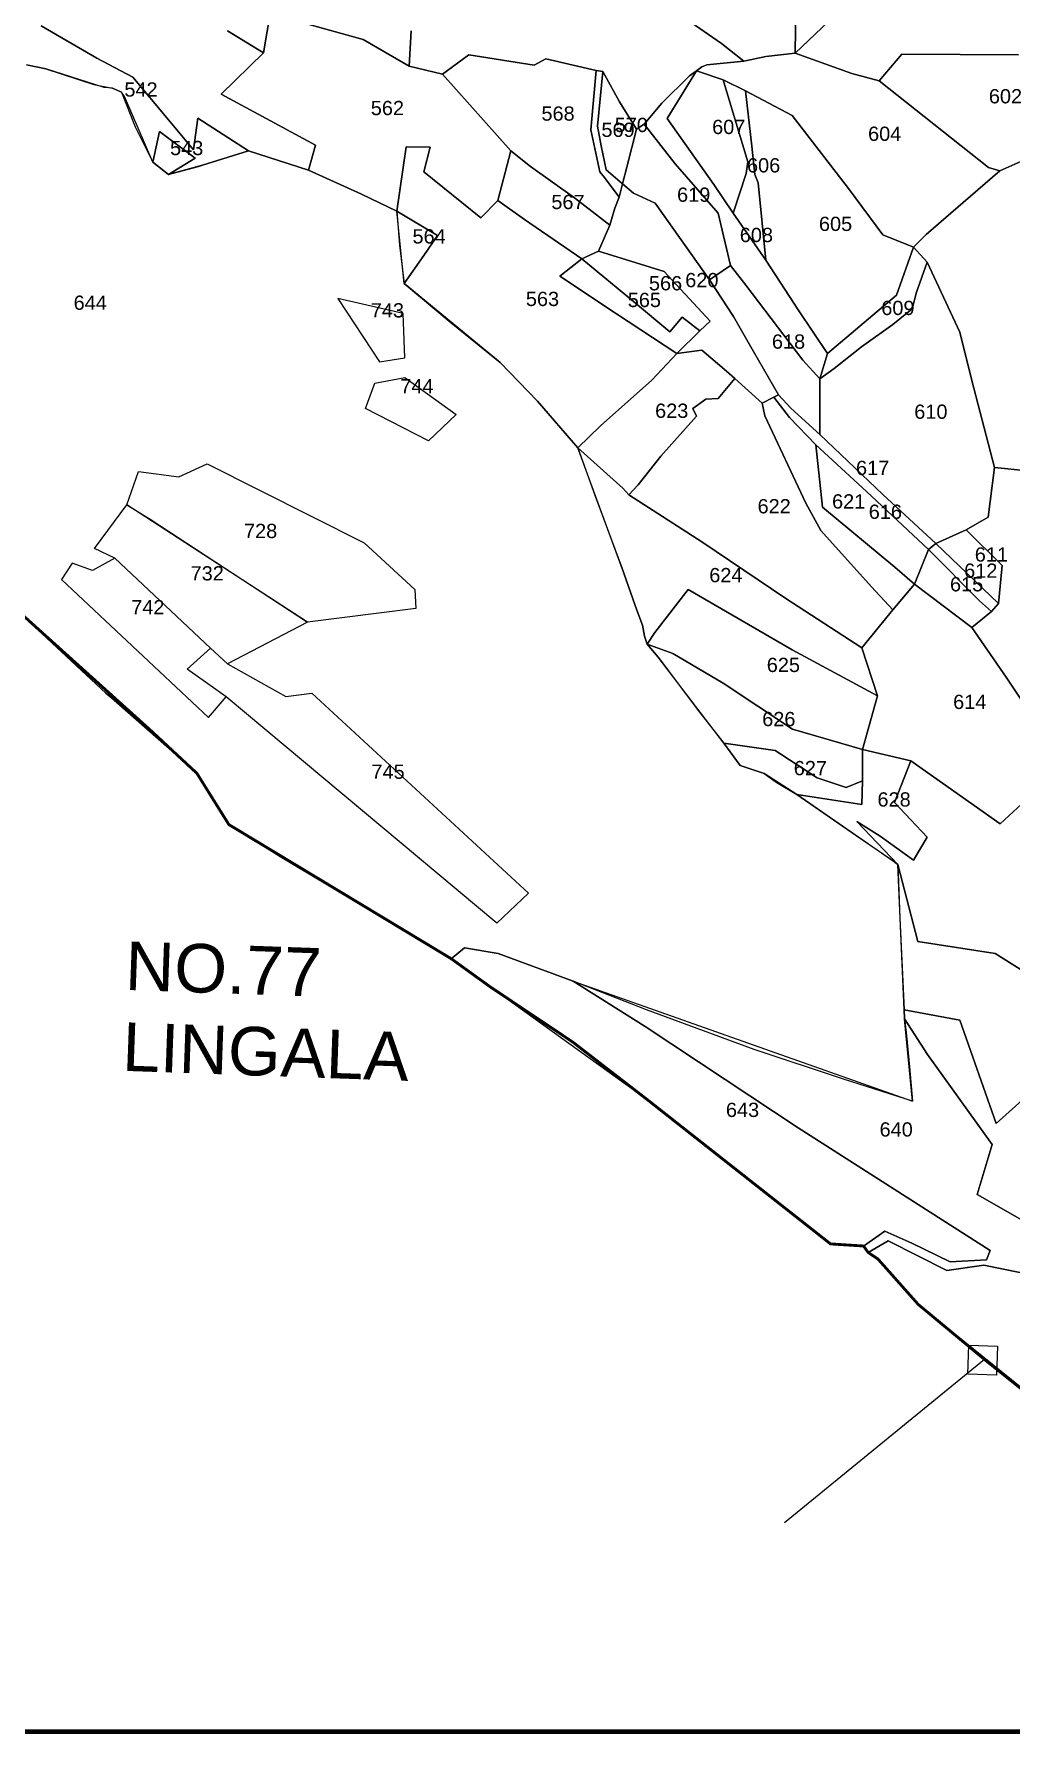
# Model space of a CAD drawing. Header units: inches. Extents: x 186800 to 194298, y 1604602 to 1613194.
# Drawn here: x 190933 to 191961, y 1604603 to 1606393 of the extents above; entities that cross this region are included whole.
import ezdxf

# ---------------------------------------------------------------- set-up
doc = ezdxf.new("R2010")
doc.units = ezdxf.units.IN
doc.header["$LTSCALE"] = 15
doc.header["$MEASUREMENT"] = 0
for name, color, linetype in [('PAPER SIZE', 5, 'Continuous'), ('PLOT', 7, 'Continuous'), ('PLOT NO', 7, 'Continuous'), ('text1', 7, 'Continuous'), ('VILLAGE BOUNDARY', 5, 'Continuous'), ('VILLAGE BOUNDRY STONES', 1, 'Continuous')]:
    doc.layers.add(name, color=color, linetype=linetype)
doc.styles.get("Standard").update_dxf_attribs({"font": 'arial.ttf'})

msp = doc.modelspace()

# ---------------------------------------------------------------- linework, layer by layer
at = {"layer": 'PAPER SIZE', "color": 5, "const_width": 5}
msp.add_lwpolyline([(186802.4, 1612752.1), (194293.5, 1612752.1), (194293.5, 1604605.9), (186802.4, 1604605.9)], close=True, dxfattribs=at)
at = {"layer": 'PLOT'}
for p, q in [((191181.7, 1606414.3), (191174.7, 1606372.9)), ((191174.7, 1606372.9), (191181.7, 1606414.3)), ((191734.2, 1606372.4), (191734.9, 1606421.8)), ((191734.9, 1606421.8), (191734.2, 1606372.4)), ((190999.4, 1606367.1), (190940.7, 1606401.2)), ((190940.7, 1606401.2), (190999.4, 1606367.1)), ((191174.7, 1606372.9), (191136.8, 1606396)), ((191136.8, 1606396), (191174.7, 1606372.9)), ((191279.8, 1606386.7), (191208.8, 1606406.5)), ((191208.8, 1606406.5), (191279.8, 1606386.7)), ((191330.2, 1606395.9), (191328, 1606358.8)), ((191328, 1606358.8), (191330.2, 1606395.9)), ((191656.7, 1606382.5), (191624.9, 1606404.7)), ((191624.9, 1606404.7), (191656.7, 1606382.5)), ((191734.2, 1606372.4), (191769.2, 1606405.7)), ((191769.2, 1606405.7), (191734.2, 1606372.4)), ((191174.7, 1606372.9), (191130.3, 1606329.3)), ((191130.3, 1606329.3), (191174.7, 1606372.9)), ((191328, 1606358.8), (191279.8, 1606386.7)), ((191279.8, 1606386.7), (191328, 1606358.8)), ((191680.1, 1606364), (191656.7, 1606382.5)), ((191656.7, 1606382.5), (191680.1, 1606364)), ((191734.2, 1606372.4), (191703.3, 1606368.8)), ((191703.3, 1606368.8), (191734.2, 1606372.4)), ((191794, 1606351.1), (191734.2, 1606372.4)), ((191734.2, 1606372.4), (191734.2, 1606372.4)), ((191734.2, 1606372.4), (191794, 1606351.1)), ((190945.6, 1606356), (190925.5, 1606360.1)), ((190925.5, 1606360.1), (190945.6, 1606356)), ((191007.3, 1606336.4), (190945.6, 1606356)), ((190945.6, 1606356), (190996.4, 1606339.6)), ((191037.2, 1606347), (190999.4, 1606367.1)), ((190999.4, 1606367.1), (191037.2, 1606347)), ((191363.3, 1606350.3), (191328, 1606358.8)), ((191328, 1606358.8), (191328, 1606358.8)), ((191328, 1606358.8), (191363.3, 1606350.3)), ((191390.9, 1606370.7), (191363.3, 1606350.3)), ((191363.3, 1606350.3), (191390.9, 1606370.7)), ((191459.5, 1606359.8), (191390.9, 1606370.7)), ((191390.9, 1606370.7), (191459.5, 1606359.8)), ((191471.8, 1606366.3), (191459.5, 1606359.8)), ((191459.5, 1606359.8), (191471.8, 1606366.3)), ((191524.9, 1606354.2), (191471.8, 1606366.3)), ((191471.8, 1606366.3), (191524.9, 1606354.2)), ((191524.9, 1606354.2), (191519.4, 1606291.6)), ((191519.4, 1606291.6), (191524.9, 1606354.2)), ((191531.8, 1606353.1), (191524.9, 1606354.2)), ((191524.9, 1606354.2), (191524.9, 1606354.2)), ((191524.9, 1606354.2), (191531.8, 1606353.1)), ((191636, 1606357.9), (191630.6, 1606354)), ((191630.6, 1606354), (191636, 1606357.9)), ((191641.5, 1606360), (191636, 1606357.9)), ((191636, 1606357.9), (191641.5, 1606360)), ((191680.1, 1606364), (191641.5, 1606360)), ((191641.5, 1606360), (191680.1, 1606364)), ((191703.3, 1606368.8), (191680.1, 1606364)), ((191680.1, 1606364), (191703.3, 1606368.8)), ((191846.4, 1606371.3), (191822.6, 1606343.2)), ((191822.6, 1606343.2), (191846.4, 1606371.3)), ((191969.2, 1606370.8), (191846.4, 1606371.3)), ((191846.4, 1606371.3), (191969.2, 1606370.8)), ((190996.4, 1606339.6), (191015.9, 1606335.5)), ((191015.9, 1606335.5), (191007.3, 1606336.4)), ((191074.8, 1606302.1), (191037.2, 1606347)), ((191037.2, 1606347), (191074.8, 1606302.1)), ((191435, 1606269.6), (191363.3, 1606350.3)), ((191363.3, 1606350.3), (191435, 1606269.6)), ((191531.8, 1606353.1), (191526.4, 1606295.7)), ((191526.4, 1606295.7), (191531.8, 1606353.1)), ((191549.6, 1606321.2), (191531.8, 1606353.1)), ((191531.8, 1606353.1), (191531.8, 1606353.1)), ((191531.8, 1606353.1), (191549.6, 1606321.2)), ((191623.2, 1606348.6), (191593.9, 1606319.9)), ((191593.9, 1606319.9), (191623.2, 1606348.6)), ((191599.5, 1606303.7), (191630.6, 1606354)), ((191630.6, 1606354), (191599.5, 1606303.7)), ((191630.6, 1606354), (191623.2, 1606348.6)), ((191623.2, 1606348.6), (191630.6, 1606354)), ((191658.6, 1606344.4), (191630.6, 1606354)), ((191630.6, 1606354), (191658.6, 1606344.4)), ((191682.1, 1606332.8), (191658.6, 1606344.4)), ((191658.6, 1606344.4), (191666.6, 1606317.5)), ((191666.6, 1606317.5), (191658.6, 1606344.4)), ((191658.6, 1606344.4), (191658.6, 1606344.4)), ((191658.6, 1606344.4), (191682.1, 1606332.8)), ((191822.6, 1606343.2), (191794, 1606351.1)), ((191794, 1606351.1), (191822.6, 1606343.2)), ((191937.6, 1606252.2), (191822.6, 1606343.2)), ((191822.6, 1606343.2), (191822.6, 1606343.2)), ((191822.6, 1606343.2), (191937.6, 1606252.2)), ((191025.3, 1606331.4), (191015.9, 1606335.5)), ((191015.9, 1606335.5), (191025.3, 1606331.4)), ((191028.4, 1606326.7), (191025.3, 1606331.4)), ((191025.3, 1606331.4), (191039.9, 1606294.9)), ((191058.3, 1606257.6), (191028.4, 1606326.7)), ((191130.3, 1606329.3), (191229.7, 1606275.6)), ((191229.7, 1606275.6), (191130.3, 1606329.3)), ((191567.3, 1606292.4), (191549.6, 1606321.2)), ((191549.6, 1606321.2), (191567.3, 1606292.4)), ((191593.9, 1606319.9), (191575.5, 1606297.8)), ((191575.5, 1606297.8), (191593.9, 1606319.9)), ((191731.1, 1606306.7), (191682.1, 1606332.8)), ((191682.1, 1606332.8), (191688.7, 1606274.4)), ((191688.7, 1606274.4), (191682.1, 1606332.8)), ((191682.1, 1606332.8), (191682.1, 1606332.8)), ((191682.1, 1606332.8), (191731.1, 1606306.7)), ((191101.3, 1606270.6), (191074.8, 1606302.1)), ((191074.8, 1606302.1), (191101.3, 1606270.6)), ((191105.6, 1606304.1), (191101.3, 1606270.6)), ((191101.3, 1606270.6), (191105.6, 1606304.1)), ((191158.9, 1606269.6), (191105.6, 1606304.1)), ((191105.6, 1606304.1), (191158.9, 1606269.6)), ((191648.8, 1606234.3), (191599.5, 1606303.7)), ((191599.5, 1606303.7), (191648.8, 1606234.3)), ((191666.6, 1606317.5), (191684.5, 1606257.9)), ((191684.5, 1606257.9), (191666.6, 1606317.5)), ((191790.4, 1606230), (191731.1, 1606306.7)), ((191731.1, 1606306.7), (191790.4, 1606230)), ((191039.9, 1606294.9), (191058.3, 1606257.6)), ((191065.4, 1606290.1), (191058.3, 1606257.6)), ((191058.3, 1606257.6), (191065.4, 1606290.1)), ((191102.8, 1606261.9), (191065.4, 1606290.1)), ((191065.4, 1606290.1), (191102.8, 1606261.9)), ((191519.4, 1606291.6), (191528.6, 1606247.4)), ((191528.6, 1606247.4), (191519.4, 1606291.6)), ((191526.4, 1606295.7), (191530.3, 1606275)), ((191530.3, 1606275), (191526.4, 1606295.7)), ((191567.3, 1606292.4), (191557.2, 1606252.5)), ((191557.2, 1606252.5), (191567.3, 1606292.4)), ((191575.5, 1606297.8), (191567.3, 1606292.4)), ((191567.3, 1606292.4), (191575.5, 1606297.8)), ((191567.3, 1606292.4), (191567.3, 1606292.4)), ((191608.1, 1606256), (191575.5, 1606297.8)), ((191575.5, 1606297.8), (191608.1, 1606256)), ((191158.9, 1606269.6), (191110.6, 1606254.4)), ((191110.6, 1606254.4), (191158.9, 1606269.6)), ((191222.3, 1606249.4), (191158.9, 1606269.6)), ((191158.9, 1606269.6), (191222.3, 1606249.4)), ((191229.7, 1606275.6), (191222.3, 1606249.4)), ((191222.3, 1606249.4), (191229.7, 1606275.6)), ((191325, 1606274), (191315, 1606206.2)), ((191315, 1606206.2), (191325, 1606274)), ((191350.3, 1606273.6), (191325, 1606274)), ((191325, 1606274), (191350.3, 1606273.6)), ((191343.5, 1606247.7), (191350.3, 1606273.6)), ((191350.3, 1606273.6), (191343.5, 1606247.7)), ((191435, 1606269.6), (191421.4, 1606217.5)), ((191421.4, 1606217.5), (191435, 1606269.6)), ((191455.7, 1606253.3), (191435, 1606269.6)), ((191435, 1606269.6), (191455.7, 1606253.3)), ((191530.3, 1606275), (191535.3, 1606249.5)), ((191535.3, 1606249.5), (191530.3, 1606275)), ((191688.7, 1606274.4), (191692, 1606244.8)), ((191692, 1606244.8), (191688.7, 1606274.4)), ((191075, 1606244.7), (191058.3, 1606257.6)), ((191058.3, 1606257.6), (191075, 1606244.7)), ((191075, 1606244.7), (191102.8, 1606261.9)), ((191102.8, 1606261.9), (191075, 1606244.7)), ((191110.6, 1606254.4), (191075, 1606244.7)), ((191075, 1606244.7), (191106.5, 1606253.2)), ((191102.8, 1606261.9), (191102.8, 1606261.9)), ((191106.5, 1606253.2), (191110.6, 1606254.4)), ((191278, 1606224.1), (191222.3, 1606249.4)), ((191222.3, 1606249.4), (191278, 1606224.1)), ((191403.6, 1606199.2), (191343.5, 1606247.7)), ((191343.5, 1606247.7), (191403.6, 1606199.2)), ((191502, 1606220.2), (191455.7, 1606253.3)), ((191455.7, 1606253.3), (191502, 1606220.2)), ((191528.6, 1606247.4), (191533.7, 1606241.6)), ((191533.7, 1606241.6), (191528.6, 1606247.4)), ((191535.3, 1606249.5), (191552.7, 1606234.8)), ((191552.7, 1606234.8), (191535.3, 1606249.5)), ((191557.2, 1606252.5), (191552.7, 1606234.8)), ((191552.7, 1606234.8), (191557.2, 1606252.5)), ((191653.1, 1606204.1), (191608.1, 1606256)), ((191608.1, 1606256), (191653.1, 1606204.1)), ((191684.5, 1606257.9), (191682.6, 1606245.7)), ((191682.6, 1606245.7), (191684.5, 1606257.9)), ((191949.7, 1606248.7), (191918.8, 1606221.9)), ((191918.8, 1606221.9), (191949.7, 1606248.7)), ((191949.7, 1606248.7), (191937.6, 1606252.2)), ((191937.6, 1606252.2), (191949.7, 1606248.7)), ((191971.9, 1606258.4), (191949.7, 1606248.7)), ((191949.7, 1606248.7), (191971.9, 1606258.4)), ((191533.7, 1606241.6), (191549.2, 1606220.8)), ((191549.2, 1606220.8), (191533.7, 1606241.6)), ((191552.7, 1606234.8), (191549.2, 1606220.8)), ((191549.2, 1606220.8), (191552.7, 1606234.8)), ((191564.2, 1606225), (191552.7, 1606234.8)), ((191552.7, 1606234.8), (191564.2, 1606225)), ((191669, 1606204.1), (191648.8, 1606234.3)), ((191648.8, 1606234.3), (191669, 1606204.1)), ((191682.6, 1606245.7), (191669, 1606204.1)), ((191669, 1606204.1), (191682.6, 1606245.7)), ((191692, 1606244.8), (191695.3, 1606236)), ((191695.3, 1606236), (191692, 1606244.8)), ((191695.3, 1606236), (191703.4, 1606154.4)), ((191703.4, 1606154.4), (191695.3, 1606236)), ((191826.6, 1606181.1), (191790.4, 1606230)), ((191790.4, 1606230), (191826.6, 1606181.1)), ((191315, 1606206.2), (191278, 1606224.1)), ((191278, 1606224.1), (191315, 1606206.2)), ((191421.4, 1606217.5), (191403.6, 1606199.2)), ((191403.6, 1606199.2), (191421.4, 1606217.5)), ((191421.4, 1606217.5), (191449.4, 1606197.5)), ((191449.4, 1606197.5), (191421.4, 1606217.5)), ((191421.4, 1606217.5), (191421.4, 1606217.5)), ((191539.1, 1606191.4), (191502, 1606220.2)), ((191502, 1606220.2), (191539.1, 1606191.4)), ((191549.2, 1606220.8), (191544.6, 1606209.2)), ((191544.6, 1606209.2), (191549.2, 1606220.8)), ((191586.9, 1606214.4), (191564.2, 1606225)), ((191564.2, 1606225), (191586.9, 1606214.4)), ((191644.2, 1606134), (191586.9, 1606214.4)), ((191586.9, 1606214.4), (191644.2, 1606134)), ((191918.8, 1606221.9), (191872.3, 1606181.5)), ((191872.3, 1606181.5), (191918.8, 1606221.9)), ((191322.8, 1606129.9), (191315, 1606206.2)), ((191315, 1606206.2), (191357.8, 1606180.5)), ((191357.8, 1606180.5), (191315, 1606206.2)), ((191315, 1606206.2), (191317.8, 1606170.3)), ((191449.4, 1606197.5), (191509.9, 1606155.9)), ((191509.9, 1606155.9), (191449.4, 1606197.5)), ((191544.6, 1606209.2), (191539.1, 1606191.4)), ((191539.1, 1606191.4), (191544.6, 1606209.2)), ((191666.3, 1606149.1), (191653.1, 1606204.1)), ((191653.1, 1606204.1), (191666.3, 1606149.1)), ((191669, 1606204.1), (191703.4, 1606154.4)), ((191703.4, 1606154.4), (191669, 1606204.1)), ((191669, 1606204.1), (191669, 1606204.1)), ((191357.8, 1606180.5), (191343.5, 1606159.5)), ((191343.5, 1606159.5), (191357.8, 1606180.5)), ((191527.5, 1606164), (191539.1, 1606191.4)), ((191539.1, 1606191.4), (191527.5, 1606164)), ((191539.1, 1606191.4), (191539.1, 1606191.4)), ((191858.7, 1606168.1), (191826.6, 1606181.1)), ((191826.6, 1606181.1), (191858.7, 1606168.1)), ((191872.3, 1606181.5), (191858.7, 1606168.1)), ((191858.7, 1606168.1), (191872.3, 1606181.5)), ((191317.8, 1606170.3), (191322.8, 1606129.9)), ((191343.5, 1606159.5), (191322.8, 1606129.9)), ((191322.8, 1606129.9), (191343.5, 1606159.5)), ((191527.5, 1606164), (191509.9, 1606155.9)), ((191509.9, 1606155.9), (191527.5, 1606164)), ((191596.6, 1606142.6), (191527.5, 1606164)), ((191527.5, 1606164), (191596.6, 1606142.6)), ((191858.7, 1606168.1), (191841, 1606117.8)), ((191841, 1606117.8), (191858.7, 1606168.1)), ((191873.3, 1606152.5), (191858.7, 1606168.1)), ((191858.7, 1606168.1), (191873.3, 1606152.5)), ((191858.7, 1606168.1), (191858.7, 1606168.1)), ((191486.7, 1606137.8), (191509.9, 1606155.9)), ((191509.9, 1606155.9), (191486.7, 1606137.8)), ((191509.9, 1606155.9), (191564, 1606110.9)), ((191564, 1606110.9), (191509.9, 1606155.9)), ((191645, 1606090.4), (191596.6, 1606142.6)), ((191596.6, 1606142.6), (191645, 1606090.4)), ((191666.3, 1606149.1), (191644.2, 1606134)), ((191644.2, 1606134), (191666.3, 1606149.1)), ((191682.5, 1606128.3), (191666.3, 1606149.1)), ((191666.3, 1606149.1), (191666.3, 1606149.1)), ((191666.3, 1606149.1), (191682.5, 1606128.3)), ((191703.4, 1606154.4), (191738.2, 1606101.4)), ((191738.2, 1606101.4), (191703.4, 1606154.4)), ((191873.3, 1606152.5), (191861.9, 1606120.8)), ((191861.9, 1606120.8), (191873.3, 1606152.5)), ((191907.6, 1606078.7), (191873.3, 1606152.5)), ((191873.3, 1606152.5), (191873.3, 1606152.5)), ((191873.3, 1606152.5), (191907.6, 1606078.7)), ((191423.8, 1606046.7), (191322.8, 1606129.9)), ((191322.8, 1606129.9), (191372.2, 1606088.7)), ((191322.8, 1606129.9), (191322.8, 1606129.9)), ((191546.1, 1606098), (191486.7, 1606137.8)), ((191486.7, 1606137.8), (191546.1, 1606098)), ((191644.2, 1606134), (191669.3, 1606095.2)), ((191669.3, 1606095.2), (191644.2, 1606134)), ((191644.2, 1606134), (191644.2, 1606134)), ((191742.5, 1606049.5), (191682.5, 1606128.3)), ((191682.5, 1606128.3), (191742.5, 1606049.5)), ((191321.8, 1606098.6), (191253.1, 1606114.3)), ((191253.1, 1606114.3), (191296.9, 1606047.7)), ((191564, 1606110.9), (191602.3, 1606079.1)), ((191602.3, 1606079.1), (191564, 1606110.9)), ((191841, 1606117.8), (191768.4, 1606056.5)), ((191768.4, 1606056.5), (191841, 1606117.8)), ((191861.9, 1606120.8), (191857.5, 1606103.4)), ((191857.5, 1606103.4), (191861.9, 1606120.8)), ((191323.6, 1606051.8), (191321.8, 1606098.6)), ((191372.2, 1606088.7), (191423.8, 1606046.7)), ((191609.7, 1606056.3), (191546.1, 1606098)), ((191546.1, 1606098), (191609.7, 1606056.3)), ((191602.3, 1606079.1), (191615.2, 1606094.5)), ((191615.2, 1606094.5), (191602.3, 1606079.1)), ((191615.2, 1606094.5), (191633.9, 1606080.3)), ((191633.9, 1606080.3), (191615.2, 1606094.5)), ((191633.9, 1606080.3), (191645, 1606090.4)), ((191645, 1606090.4), (191633.9, 1606080.3)), ((191669.3, 1606095.2), (191690.3, 1606058.5)), ((191690.3, 1606058.5), (191669.3, 1606095.2)), ((191738.2, 1606101.4), (191768.4, 1606056.5)), ((191768.4, 1606056.5), (191738.2, 1606101.4)), ((191837.2, 1606086.9), (191804.2, 1606063.4)), ((191804.2, 1606063.4), (191837.2, 1606086.9)), ((191857.5, 1606103.4), (191837.2, 1606086.9)), ((191837.2, 1606086.9), (191857.5, 1606103.4)), ((191609.7, 1606056.3), (191633.9, 1606080.3)), ((191633.9, 1606080.3), (191609.7, 1606056.3)), ((191633.9, 1606080.3), (191633.9, 1606080.3)), ((191633.9, 1606080.3), (191633.9, 1606080.3)), ((191920.1, 1606028.1), (191907.6, 1606078.7)), ((191907.6, 1606078.7), (191920.1, 1606028.1)), ((191296.9, 1606047.7), (191323.6, 1606051.8)), ((191609.7, 1606056.3), (191583.3, 1606028.2)), ((191583.3, 1606028.2), (191609.7, 1606056.3)), ((191636, 1606059.9), (191609.7, 1606056.3)), ((191609.7, 1606056.3), (191636, 1606059.9)), ((191662.1, 1606037.7), (191636, 1606059.9)), ((191636, 1606059.9), (191662.1, 1606037.7)), ((191690.3, 1606058.5), (191716.6, 1606012.7)), ((191716.6, 1606012.7), (191690.3, 1606058.5)), ((191768.4, 1606056.5), (191760.2, 1606029.6)), ((191760.2, 1606029.6), (191768.4, 1606056.5)), ((191804.2, 1606063.4), (191775.3, 1606040.7)), ((191775.3, 1606040.7), (191804.2, 1606063.4)), ((191296.9, 1606047.7), (191296.9, 1606047.7)), ((191463.1, 1606006), (191423.8, 1606046.7)), ((191423.8, 1606046.7), (191463.1, 1606006)), ((191670.8, 1606029.9), (191662.1, 1606037.7)), ((191662.1, 1606037.7), (191670.8, 1606029.9)), ((191760.2, 1606029.6), (191742.5, 1606049.5)), ((191742.5, 1606049.5), (191760.2, 1606029.6)), ((191775.3, 1606040.7), (191760.2, 1606029.6)), ((191760.2, 1606029.6), (191775.3, 1606040.7)), ((191282.3, 1605998.6), (191291.8, 1606025.1)), ((191291.8, 1606025.1), (191323.7, 1606031.1)), ((191323.7, 1606031.1), (191377.5, 1605992.3)), ((191583.3, 1606028.2), (191529.6, 1605980.2)), ((191529.6, 1605980.2), (191583.3, 1606028.2)), ((191653.1, 1606009.1), (191670.8, 1606029.9)), ((191670.8, 1606029.9), (191653.1, 1606009.1)), ((191670.8, 1606029.9), (191670.8, 1606029.9)), ((191699.4, 1606004.1), (191670.8, 1606029.9)), ((191670.8, 1606029.9), (191699.4, 1606004.1)), ((191760.2, 1606029.6), (191760.2, 1605971.2)), ((191760.2, 1605971.2), (191760.2, 1606029.6)), ((191760.2, 1606029.6), (191760.2, 1606029.6)), ((191944, 1605936.5), (191920.1, 1606028.1)), ((191920.1, 1606028.1), (191944, 1605936.5)), ((191348.3, 1605964.3), (191282.3, 1605998.6)), ((191282.3, 1605998.6), (191282.3, 1605998.6)), ((191505.7, 1605957.2), (191463.1, 1606006)), ((191463.1, 1606006), (191505.7, 1605957.2)), ((191626.6, 1605998.6), (191640.4, 1606008.3)), ((191640.4, 1606008.3), (191626.6, 1605998.6)), ((191630.4, 1605990.4), (191626.6, 1605998.6)), ((191626.6, 1605998.6), (191630.4, 1605990.4)), ((191640.4, 1606008.3), (191653.1, 1606009.1)), ((191653.1, 1606009.1), (191640.4, 1606008.3)), ((191711.8, 1606010.3), (191699.4, 1606004.1)), ((191699.4, 1606004.1), (191711.8, 1606010.3)), ((191699.4, 1606004.1), (191702.2, 1605990.9)), ((191702.2, 1605990.9), (191699.4, 1606004.1)), ((191699.4, 1606004.1), (191699.4, 1606004.1)), ((191716.6, 1606012.7), (191711.8, 1606010.3)), ((191711.8, 1606010.3), (191716.6, 1606012.7)), ((191728.3, 1605989), (191711.8, 1606010.3)), ((191711.8, 1606010.3), (191728.3, 1605989)), ((191729.7, 1605998.7), (191716.6, 1606012.7)), ((191716.6, 1606012.7), (191729.7, 1605998.7)), ((191760.2, 1605971.2), (191729.7, 1605998.7)), ((191729.7, 1605998.7), (191760.2, 1605971.2)), ((191377.5, 1605992.3), (191348.3, 1605964.3)), ((191529.6, 1605980.2), (191505.7, 1605957.2)), ((191505.7, 1605957.2), (191529.6, 1605980.2)), ((191593, 1605948.2), (191630.4, 1605990.4)), ((191630.4, 1605990.4), (191593, 1605948.2)), ((191702.2, 1605990.9), (191745.6, 1605898.7)), ((191745.6, 1605898.7), (191702.2, 1605990.9)), ((191756.2, 1605960.3), (191728.3, 1605989)), ((191728.3, 1605989), (191756.2, 1605960.3)), ((191760.2, 1605971.2), (191826.4, 1605908.1)), ((191826.4, 1605908.1), (191760.2, 1605971.2)), ((191760.2, 1605971.2), (191760.2, 1605971.2)), ((191552.2, 1605829.9), (191505.7, 1605957.2)), ((191505.7, 1605957.2), (191552.9, 1605914.7)), ((191552.9, 1605914.7), (191505.7, 1605957.2)), ((191505.7, 1605957.2), (191523.4, 1605907.1)), ((191568.9, 1605918), (191593, 1605948.2)), ((191593, 1605948.2), (191568.9, 1605918)), ((191809.5, 1605911), (191756.2, 1605960.3)), ((191756.2, 1605960.3), (191762.9, 1605894.5)), ((191762.9, 1605894.5), (191756.2, 1605960.3)), ((191756.2, 1605960.3), (191756.2, 1605960.3)), ((191756.2, 1605960.3), (191809.5, 1605911)), ((191031.1, 1605897), (191043.1, 1605932.2)), ((191043.1, 1605932.2), (191085.8, 1605926.7)), ((191085.8, 1605926.7), (191115.7, 1605940.3)), ((191115.7, 1605940.3), (191280.8, 1605856.9)), ((191937.3, 1605884.1), (191944, 1605936.5)), ((191944, 1605936.5), (191937.3, 1605884.1)), ((191944, 1605936.5), (191944, 1605936.5)), ((191978.8, 1605932.9), (191944, 1605936.5)), ((191944, 1605936.5), (191978.8, 1605932.9)), ((191523.4, 1605907.1), (191552.2, 1605829.9)), ((191552.9, 1605914.7), (191559.1, 1605907.6)), ((191559.1, 1605907.6), (191552.9, 1605914.7)), ((191559.1, 1605907.6), (191568.9, 1605918)), ((191568.9, 1605918), (191559.1, 1605907.6)), ((191636, 1605858.2), (191559.1, 1605907.6)), ((191559.1, 1605907.6), (191559.1, 1605907.6)), ((191559.1, 1605907.6), (191636, 1605858.2)), ((191874.5, 1605850.2), (191809.5, 1605911)), ((191809.5, 1605911), (191874.5, 1605850.2)), ((191826.4, 1605908.1), (191882.4, 1605856.5)), ((191882.4, 1605856.5), (191826.4, 1605908.1)), ((190996.8, 1605851), (191031.1, 1605897)), ((191031.1, 1605897), (191055.7, 1605882)), ((191221, 1605773.7), (191031.1, 1605897)), ((191031.1, 1605897), (191031.1, 1605897)), ((191745.6, 1605898.7), (191761.2, 1605870.2)), ((191761.2, 1605870.2), (191745.6, 1605898.7)), ((191762.9, 1605894.5), (191839.3, 1605831.5)), ((191839.3, 1605831.5), (191762.9, 1605894.5)), ((191055.7, 1605882), (191221, 1605773.7)), ((191914.3, 1605870.8), (191937.3, 1605884.1)), ((191937.3, 1605884.1), (191914.3, 1605870.8)), ((191280.8, 1605856.9), (191334.1, 1605807.8)), ((191724.3, 1605798.4), (191636, 1605858.2)), ((191636, 1605858.2), (191724.3, 1605798.4)), ((191761.2, 1605870.2), (191814.7, 1605810.6)), ((191814.7, 1605810.6), (191761.2, 1605870.2)), ((191882.4, 1605856.5), (191874.5, 1605850.2)), ((191874.5, 1605850.2), (191882.4, 1605856.5)), ((191882.4, 1605856.5), (191914.3, 1605870.8)), ((191914.3, 1605870.8), (191882.4, 1605856.5)), ((191948.2, 1605793.2), (191882.4, 1605856.5)), ((191882.4, 1605856.5), (191948.2, 1605793.2)), ((191952.1, 1605833.1), (191914.3, 1605870.8)), ((191914.3, 1605870.8), (191952.1, 1605833.1)), ((190973.4, 1605835.7), (190962.4, 1605818.6)), ((190994.9, 1605827.9), (190973.4, 1605835.7)), ((191018.3, 1605840.9), (190994.9, 1605827.9)), ((191018.3, 1605840.9), (190996.8, 1605851)), ((191118.9, 1605746.1), (191018.3, 1605840.9)), ((191018.3, 1605840.9), (191018.3, 1605840.9)), ((191118.9, 1605746.1), (191018.3, 1605840.9)), ((191874.5, 1605850.2), (191860, 1605813.4)), ((191860, 1605813.4), (191874.5, 1605850.2)), ((191928.3, 1605796.2), (191874.5, 1605850.2)), ((191874.5, 1605850.2), (191928.3, 1605796.2)), ((191874.5, 1605850.2), (191874.5, 1605850.2)), ((190962.4, 1605818.6), (191116.8, 1605673.3)), ((191567.8, 1605786.1), (191552.2, 1605829.9)), ((191552.2, 1605829.9), (191567.8, 1605786.1)), ((191839.3, 1605831.5), (191860, 1605813.4)), ((191860, 1605813.4), (191839.3, 1605831.5)), ((191948.2, 1605793.2), (191952.1, 1605833.1)), ((191952.1, 1605833.1), (191948.2, 1605793.2)), ((190893.2, 1605806.4), (191008.9, 1605698.8)), ((191334.1, 1605807.8), (191335, 1605788)), ((191621.6, 1605808), (191586.5, 1605762.8)), ((191586.5, 1605762.8), (191621.6, 1605808)), ((191731.1, 1605744.6), (191621.6, 1605808)), ((191621.6, 1605808), (191731.1, 1605744.6)), ((191814.7, 1605810.6), (191837.2, 1605786.7)), ((191837.2, 1605786.7), (191814.7, 1605810.6)), ((191860, 1605813.4), (191837.2, 1605786.7)), ((191837.2, 1605786.7), (191860, 1605813.4)), ((191920.2, 1605767.9), (191860, 1605813.4)), ((191860, 1605813.4), (191920.2, 1605767.9)), ((191335, 1605788), (191221, 1605773.7)), ((191573.8, 1605770.3), (191567.8, 1605786.1)), ((191567.8, 1605786.1), (191573.8, 1605770.3)), ((191804.5, 1605746.4), (191724.3, 1605798.4)), ((191724.3, 1605798.4), (191804.5, 1605746.4)), ((191837.2, 1605786.7), (191804.5, 1605746.4)), ((191804.5, 1605746.4), (191837.2, 1605786.7)), ((191920.2, 1605767.9), (191941, 1605784.8)), ((191941, 1605784.8), (191920.2, 1605767.9)), ((191941, 1605784.8), (191928.3, 1605796.2)), ((191928.3, 1605796.2), (191941, 1605784.8)), ((191941, 1605784.8), (191948.2, 1605793.2)), ((191948.2, 1605793.2), (191941, 1605784.8)), ((191941, 1605784.8), (191941, 1605784.8)), ((191948.2, 1605793.2), (191948.2, 1605793.2)), ((191948.2, 1605793.2), (191948.2, 1605793.2)), ((191221, 1605773.7), (191136.9, 1605729.8)), ((191575.6, 1605758.7), (191573.8, 1605770.3)), ((191573.8, 1605770.3), (191575.6, 1605758.7)), ((191956.2, 1605715.8), (191920.2, 1605767.9)), ((191920.2, 1605767.9), (191920.2, 1605767.9)), ((191920.2, 1605767.9), (191956.2, 1605715.8)), ((191094.5, 1605724), (191118.9, 1605746.1)), ((191094.5, 1605724), (191118.9, 1605746.1)), ((191136.9, 1605729.8), (191118.9, 1605746.1)), ((191118.9, 1605746.1), (191118.9, 1605746.1)), ((191118.9, 1605746.1), (191136.9, 1605729.8)), ((191578.5, 1605750.6), (191575.6, 1605758.7)), ((191575.6, 1605758.7), (191578.5, 1605750.6)), ((191586.5, 1605762.8), (191578.5, 1605750.6)), ((191578.5, 1605750.6), (191586.5, 1605762.8)), ((191590.2, 1605736.8), (191578.5, 1605750.6)), ((191578.5, 1605750.6), (191605.7, 1605740.6)), ((191605.7, 1605740.6), (191578.5, 1605750.6)), ((191578.5, 1605750.6), (191590.2, 1605736.8)), ((191804.5, 1605746.4), (191820.9, 1605696.1)), ((191820.9, 1605696.1), (191804.5, 1605746.4)), ((191136.9, 1605729.8), (191198.3, 1605695.3)), ((191659.3, 1605646.1), (191590.2, 1605736.8)), ((191590.2, 1605736.8), (191633.5, 1605678.8)), ((191605.7, 1605740.6), (191658.6, 1605709.3)), ((191658.6, 1605709.3), (191605.7, 1605740.6)), ((191820.9, 1605696.1), (191731.1, 1605744.6)), ((191731.1, 1605744.6), (191820.9, 1605696.1)), ((191135.6, 1605695.1), (191094.5, 1605724)), ((191135.6, 1605695.1), (191094.5, 1605724)), ((192017.3, 1605623.5), (191956.2, 1605715.8)), ((191956.2, 1605715.8), (192017.3, 1605623.5)), ((191008.9, 1605698.8), (191063.9, 1605653.2)), ((191116.8, 1605673.3), (191135.6, 1605695.1)), ((191420.3, 1605456.9), (191135.6, 1605695.1)), ((191135.6, 1605695.1), (191135.6, 1605695.1)), ((191198.3, 1605695.3), (191225.5, 1605698.8)), ((191225.5, 1605698.8), (191453.5, 1605488.5)), ((191658.6, 1605709.3), (191731.5, 1605661.1)), ((191731.5, 1605661.1), (191658.6, 1605709.3)), ((191805.1, 1605639.7), (191820.9, 1605696.1)), ((191820.9, 1605696.1), (191805.1, 1605639.7)), ((191820.9, 1605696.1), (191820.9, 1605696.1)), ((191633.5, 1605678.8), (191659.3, 1605646.1)), ((191731.5, 1605661.1), (191805.1, 1605639.7)), ((191805.1, 1605639.7), (191731.5, 1605661.1)), ((191063.9, 1605653.2), (191104.7, 1605614.5)), ((191676.3, 1605622.8), (191659.3, 1605646.1)), ((191713.3, 1605638.4), (191659.3, 1605646.1)), ((191659.3, 1605646.1), (191676.3, 1605622.8)), ((191659.3, 1605646.1), (191713.3, 1605638.4)), ((191805.1, 1605639.7), (191855.9, 1605627.7)), ((191855.9, 1605627.7), (191805.1, 1605639.7)), ((191805.1, 1605639.7), (191805.2, 1605606.7)), ((191805.2, 1605606.7), (191805.1, 1605639.7)), ((191805.1, 1605639.7), (191805.1, 1605639.7)), ((191701.5, 1605614.3), (191676.3, 1605622.8)), ((191676.3, 1605622.8), (191701.5, 1605614.3)), ((191757.4, 1605609.6), (191713.3, 1605638.4)), ((191713.3, 1605638.4), (191757.4, 1605609.6)), ((191855.9, 1605627.7), (191838.7, 1605583.9)), ((191838.7, 1605583.9), (191855.9, 1605627.7)), ((191855.9, 1605627.7), (191949.9, 1605561.5)), ((191949.9, 1605561.5), (191855.9, 1605627.7)), ((191855.9, 1605627.7), (191855.9, 1605627.7)), ((191949.9, 1605561.5), (192017.3, 1605623.5)), ((192017.3, 1605623.5), (191949.9, 1605561.5)), ((191104.7, 1605614.5), (191138.4, 1605560.5)), ((191736.2, 1605592.1), (191701.5, 1605614.3)), ((191701.5, 1605614.3), (191714.4, 1605605.1)), ((191714.4, 1605605.1), (191736.2, 1605592.1)), ((191787.8, 1605599.6), (191757.4, 1605609.6)), ((191757.4, 1605609.6), (191787.8, 1605599.6)), ((191805.2, 1605606.7), (191787.8, 1605599.6)), ((191787.8, 1605599.6), (191805.2, 1605606.7)), ((191805.2, 1605606.7), (191804.6, 1605581.6)), ((191804.6, 1605581.6), (191805.2, 1605606.7)), ((191805.2, 1605606.7), (191805.2, 1605606.7)), ((191842.2, 1605518.6), (191736.2, 1605592.1)), ((191804.6, 1605581.6), (191736.2, 1605592.1)), ((191736.2, 1605592.1), (191798.3, 1605549.2)), ((191736.2, 1605592.1), (191804.6, 1605581.6)), ((191838.7, 1605583.9), (191873.1, 1605547.3)), ((191873.1, 1605547.3), (191838.7, 1605583.9)), ((191138.4, 1605560.5), (191192.4, 1605527)), ((191798.3, 1605549.2), (191834.8, 1605524)), ((191823.6, 1605548.3), (191799.3, 1605563.8)), ((191799.3, 1605563.8), (191842.2, 1605518.6)), ((191842.2, 1605518.6), (191799.3, 1605563.8)), ((191799.3, 1605563.8), (191823.6, 1605548.3)), ((191858.9, 1605523), (191823.6, 1605548.3)), ((191823.6, 1605548.3), (191858.9, 1605523)), ((191873.1, 1605547.3), (191858.9, 1605523)), ((191858.9, 1605523), (191873.1, 1605547.3)), ((191192.4, 1605527), (191372.3, 1605419.4)), ((191834.8, 1605524), (191842.2, 1605518.6)), ((191848.9, 1605365.4), (191842.2, 1605518.6)), ((191863.5, 1605437.5), (191842.2, 1605518.6)), ((191842.2, 1605518.6), (191844.5, 1605462.2)), ((191842.2, 1605518.6), (191863.5, 1605437.5)), ((191453.5, 1605488.5), (191420.3, 1605456.9)), ((191844.5, 1605462.2), (191848.9, 1605365.4)), ((191372.3, 1605419.4), (191386.3, 1605430.7)), ((191386.3, 1605430.7), (191372.3, 1605419.4)), ((191386.3, 1605430.7), (191421.7, 1605424.8)), ((191421.7, 1605424.8), (191386.3, 1605430.7)), ((191421.7, 1605424.8), (191500.6, 1605395.9)), ((191500.6, 1605395.9), (191421.7, 1605424.8)), ((191944.6, 1605424.8), (191863.5, 1605437.5)), ((191863.5, 1605437.5), (191944.6, 1605424.8)), ((192068.5, 1605347.4), (191944.6, 1605424.8)), ((191944.6, 1605424.8), (192068.5, 1605347.4)), ((191372.3, 1605419.4), (191410.8, 1605391.4)), ((191410.8, 1605391.4), (191431.1, 1605378.6)), ((191500.6, 1605395.9), (191857.8, 1605269.4)), ((191578, 1605365.7), (191500.6, 1605395.9)), ((191500.6, 1605395.9), (191576.6, 1605348.2)), ((191576.6, 1605348.2), (191500.6, 1605395.9)), ((191500.6, 1605395.9), (191500.6, 1605395.9)), ((191431.1, 1605378.6), (191509.9, 1605325.1)), ((191691.1, 1605323.8), (191578, 1605365.7)), ((191849.2, 1605356), (191848.9, 1605365.4)), ((191907.7, 1605354.6), (191848.9, 1605365.4)), ((191848.9, 1605365.4), (191849.2, 1605356)), ((191848.9, 1605365.4), (191907.7, 1605354.6)), ((191857.8, 1605269.4), (191849.2, 1605356)), ((191849.2, 1605356), (191873.4, 1605318.7)), ((191873.4, 1605318.7), (191849.2, 1605356)), ((191849.2, 1605356), (191851.3, 1605338.6)), ((191945.9, 1605246.1), (191907.7, 1605354.6)), ((191907.7, 1605354.6), (191945.9, 1605246.1)), ((191576.6, 1605348.2), (191660.5, 1605292.4)), ((191660.5, 1605292.4), (191576.6, 1605348.2)), ((191851.3, 1605338.6), (191854.7, 1605305.6)), ((191509.9, 1605325.1), (191584.7, 1605266.3)), ((191785.3, 1605292.7), (191691.1, 1605323.8)), ((191873.4, 1605318.7), (191941.5, 1605223.7)), ((191941.5, 1605223.7), (191873.4, 1605318.7)), ((191854.7, 1605305.6), (191857.8, 1605269.4)), ((192016.3, 1605309.3), (191945.9, 1605246.1)), ((191945.9, 1605246.1), (192016.3, 1605309.3)), ((191660.5, 1605292.4), (191737.4, 1605241.3)), ((191737.4, 1605241.3), (191660.5, 1605292.4)), ((191857.8, 1605269.4), (191785.3, 1605292.7)), ((191785.3, 1605292.7), (191785.3, 1605292.7)), ((191584.7, 1605266.3), (191690.2, 1605183.8)), ((191737.4, 1605241.3), (191851.2, 1605168.8)), ((191851.2, 1605168.8), (191737.4, 1605241.3)), ((191941.5, 1605223.7), (191925.8, 1605171.2)), ((191925.8, 1605171.2), (191941.5, 1605223.7)), ((191690.2, 1605183.8), (191771.5, 1605119.2)), ((191851.2, 1605168.8), (191939.6, 1605112.3)), ((191939.6, 1605112.3), (191851.2, 1605168.8)), ((191925.8, 1605171.2), (191985.6, 1605137.3)), ((191985.6, 1605137.3), (191925.8, 1605171.2)), ((191828.6, 1605132.7), (191806.3, 1605116.9)), ((191806.3, 1605116.9), (191828.6, 1605132.7)), ((191832.3, 1605122.3), (191811, 1605110.3)), ((191811, 1605110.3), (191832.3, 1605122.3)), ((191857.1, 1605119.9), (191828.6, 1605132.7)), ((191828.6, 1605132.7), (191857.1, 1605119.9)), ((191893.8, 1605091.4), (191832.3, 1605122.3)), ((191832.3, 1605122.3), (191893.8, 1605091.4)), ((191897.4, 1605100.5), (191857.1, 1605119.9)), ((191857.1, 1605119.9), (191897.4, 1605100.5)), ((191771.5, 1605119.2), (191806.3, 1605116.9)), ((191806.3, 1605116.9), (191811, 1605110.3)), ((191811, 1605110.3), (191821.4, 1605103.3)), ((191821.4, 1605103.3), (191863.8, 1605055.5)), ((191935.7, 1605102.5), (191897.4, 1605100.5)), ((191897.4, 1605100.5), (191935.7, 1605102.5)), ((191939.6, 1605112.3), (191935.7, 1605102.5)), ((191935.7, 1605102.5), (191939.6, 1605112.3)), ((191932.9, 1605096.7), (191893.8, 1605091.4)), ((191893.8, 1605091.4), (191932.9, 1605096.7)), ((191970.6, 1605089.2), (191932.9, 1605096.7)), ((191932.9, 1605096.7), (191970.6, 1605089.2)), ((191863.8, 1605055.5), (191933.5, 1604997.6)), ((191933.5, 1604997.6), (191935.4, 1604996)), ((191935.4, 1604996), (192026.1, 1604924.1))]:
    msp.add_line(p, q, dxfattribs=at)
at = {"layer": 'VILLAGE BOUNDARY', "linetype": 'Continuous'}
for p, q in [((191008.9, 1605698.8), (190893.2, 1605806.4)), ((191104.7, 1605614.5), (191008.9, 1605698.8)), ((191138.4, 1605560.5), (191104.7, 1605614.5)), ((191192.4, 1605527), (191138.4, 1605560.5)), ((191372.3, 1605419.4), (191192.4, 1605527)), ((191584.7, 1605266.3), (191372.3, 1605419.4)), ((191771.5, 1605119.2), (191584.7, 1605266.3)), ((191806.3, 1605116.9), (191771.5, 1605119.2)), ((191811, 1605110.3), (191806.3, 1605116.9)), ((191821.4, 1605103.3), (191811, 1605110.3)), ((191863.8, 1605055.5), (191821.4, 1605103.3)), ((192026.1, 1604924.1), (191863.8, 1605055.5)), ((191933.5, 1604997.6), (191723.2, 1604825.8))]:
    msp.add_line(p, q, dxfattribs=at)
at = {"layer": 'VILLAGE BOUNDARY', "color": 5, "const_width": 3}
msp.add_lwpolyline([(192056.4, 1604899.2), (191933.5, 1604997.6), (191863.8, 1605055.5), (191821.4, 1605103.3), (191811, 1605110.3), (191806.3, 1605117), (191771.5, 1605119.2), (191578.6, 1605271.1), (191500.3, 1605331.6), (191413.9, 1605389.4), (191372.3, 1605419.4), (191138.4, 1605560.5), (191104.7, 1605614.5), (191055.1, 1605660.6), (190893.2, 1605806.4)], dxfattribs=at)
at = {"layer": 'VILLAGE BOUNDRY STONES', "linetype": 'Continuous'}
for p, q in [((191916, 1604982), (191917.1, 1605012.7)), ((191917.1, 1605012.7), (191947.2, 1605011.6)), ((191947.2, 1605011.6), (191946.1, 1604980.9)), ((191946.1, 1604980.9), (191916, 1604982))]:
    msp.add_line(p, q, dxfattribs=at)

# ---------------------------------------------------------------- texts
at = {"layer": 'PLOT NO', "color": 7}
for s, p in [('542', (191028.4, 1606326.7)), ('562', (191287.7, 1606307.2)), ('602', (191938.1, 1606319.6)), ('568', (191467.3, 1606301.4)), ('570', (191544.4, 1606289.4)), ('607', (191646.9, 1606287.3)), ('604', (191811, 1606280.1)), ('543', (191076.5, 1606265.1)), ('606', (191683.6, 1606246.9)), ('567', (191477.7, 1606208.3)), ('605', (191759.3, 1606185.3)), ('644', (190975, 1606102.3)), ('609', (191824.9, 1606096.8)), ('623', (191586.9, 1605988.6)), ('610', (191859.6, 1605987.6)), ('617', (191798.3, 1605928.4)), ('621', (191773.1, 1605893.2)), ('728', (191154.3, 1605862.1)), ('732', (191098.1, 1605817.5)), ('624', (191643.9, 1605815.6)), ('615', (191897.2, 1605806)), ('625', (191704.4, 1605721.1)), ('626', (191699.6, 1605664.1)), ('627', (191732.8, 1605612.5)), ('628', (191820.9, 1605579.5)), ('643', (191661.4, 1605252.8)), ('640', (191823.1, 1605232.2))]:
    msp.add_text(s, height=15, dxfattribs=at).set_placement(p)
at = {"layer": 'PLOT NO', "color": 7, "oblique": 360}
for s, p in [('569', (191530.4, 1606284.3)), ('619', (191610, 1606216)), ('564', (191331.6, 1606172.1)), ('608', (191676, 1606173.6)), ('620', (191618.6, 1606126.1)), ('563', (191450.9, 1606106.3)), ('566', (191580.4, 1606122.8)), ('743', (191287.7, 1606094.3)), ('565', (191558.1, 1606105.2)), ('618', (191709.8, 1606061.4)), ('744', (191318.8, 1606014.5)), ('622', (191694.7, 1605888.1)), ('616', (191811.7, 1605882.3)), ('612', (191912.1, 1605820.3)), ('611', (191923.3, 1605837.3)), ('742', (191035.6, 1605781.8)), ('614', (191900.5, 1605682.2)), ('745', (191288.4, 1605608.7))]:
    msp.add_text(s, height=15, dxfattribs=at).set_placement(p)
at = {"layer": 'text1', "color": 1, "insert": (191030.4, 1605437.7), "char_height": 51.118, "width": 303.444, "attachment_point": 1, "rotation": 357.9663}
msp.add_mtext('NO.77 LINGALA', dxfattribs=at)

doc.saveas('drawing.dxf')
